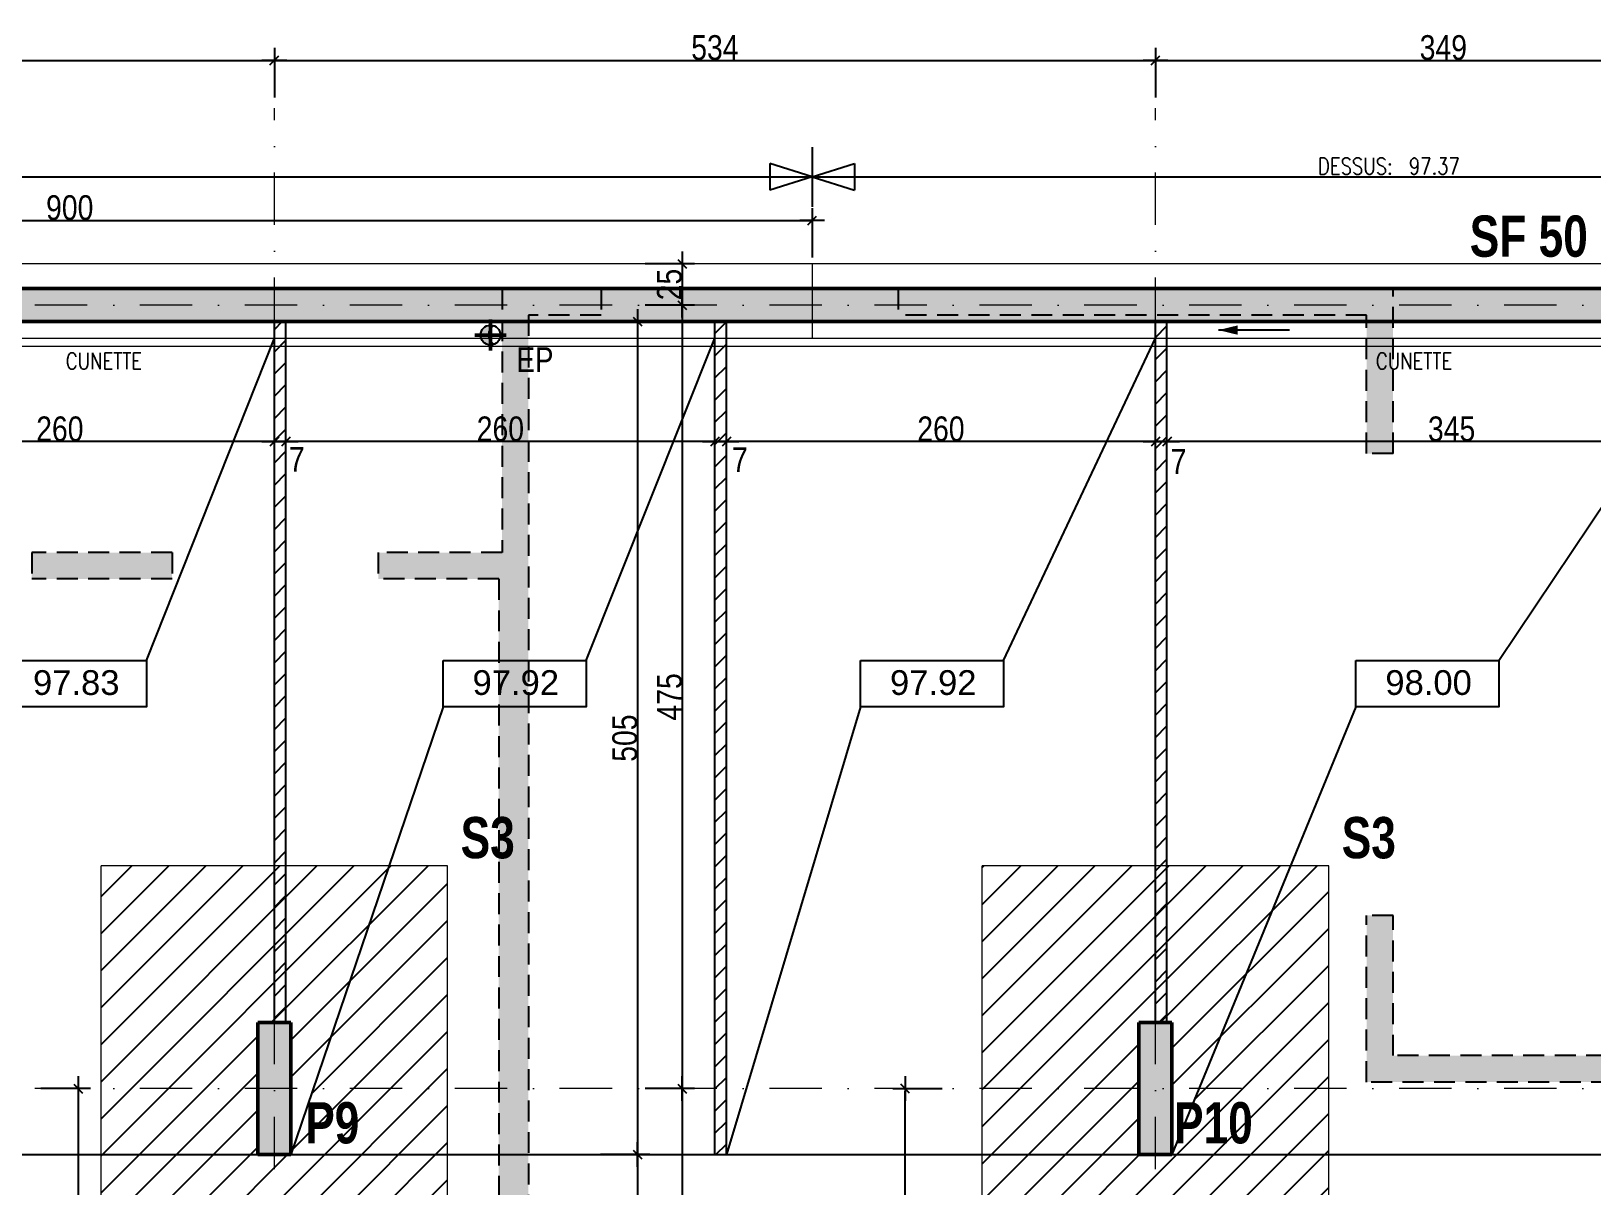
# Model space of a CAD drawing. Header units: centimetres. Extents: x 16433 to 114398, y -50094 to -12305.
# Drawn here: x 43565 to 44511, y -18127 to -17427 of the extents above; entities that cross this region are included whole.
import ezdxf
from ezdxf.enums import TextEntityAlignment as Align

# ---------------------------------------------------------------- set-up
doc = ezdxf.new("R2010")
doc.units = ezdxf.units.CM
doc.header["$LTSCALE"] = 0.5
for name, pattern in [('CACHEX2', [19.05, 12.7, -6.35]), ('TIRETPT2', [12.7, 6.35, -3.175, 0, -3.175]), ('TIRETPTX2', [50.8, 25.4, -12.7, 0, -12.7])]:
    doc.linetypes.add(name, pattern=pattern)
doc.layers.get('DEFPOINTS').update_dxf_attribs({"linetype": 'CONTINUOUS'})
for name, color, linetype in [('01_cloisons', 1, 'CONTINUOUS'), ('01_cote_gen', 4, 'CONTINUOUS'), ('01_murs_sup', 2, 'CACHEX2'), ('01_poch_murs', 253, 'CONTINUOUS'), ('01_poch_poteaux', 250, 'CONTINUOUS'), ('01_poch_Semelles', 253, 'CONTINUOUS'), ('01_resv', 32, 'CONTINUOUS'), ('01_texte', 230, 'CONTINUOUS'), ('AA_COTES', 2, 'CONTINUOUS')]:
    doc.layers.add(name, color=color, linetype=linetype)
for name, color, linetype, lineweight in [('01_murs_coup', 5, 'CONTINUOUS', 60), ('01_sem', 42, 'CONTINUOUS', 15), ('01_tram_axes', 2, 'TIRETPTX2', 9)]:
    doc.layers.add(name, color=color, linetype=linetype, lineweight=lineweight)
doc.styles.add('ARIAL', font='arial.ttf')
doc.styles.add('impact', font='impact.ttf')
doc.styles.add('MATTE_TXT', font='arial.ttf')
doc.styles.add('SIMPLEX1', font='SIMPLEX.shx', dxfattribs={"width": 0.8, "height": 10})
doc.styles.add('STYLE2', font='ARIALN.TTF')
doc.dimstyles.new('JB50', dxfattribs={"dimscale": 0.1, "dimtxt": 150, "dimasz": 15, "dimexe": 0.1, "dimexo": 0.1, "dimgap": 0.09, "dimtad": 1, "dimdec": 1, "dimdsep": 46, "dimtxsty": 'STYLE2', "dimblk1": 'BOND_G', "dimblk2": 'BOND_D', "dimsah": 1, "dimcen": 1.5, "dimdle": 0.01, "dimse1": 1, "dimse2": 1, "dimclrd": 4, "dimclre": 2, "dimclrt": 6, "dimazin": 2, "dimtfac": 2.333333, "dimtdec": 1, "dimtix": 1, "dimtmove": 2, "dimatfit": 3, "dimldrblk": 'BOND_G', "dimfxl": 1, "dimtolj": 1, "dimtzin": 0, "dimarcsym": 0})
pattern_1 = [(45, (-10233.557, 8782.937), (-6.7351921, 6.7351921), [])]

# ---------------------------------------------------------------- blocks, each defined once
blk = doc.blocks.new('BOND_G')
at = {"layer": 'AA_COTES', "color": 0}
for p, q in [((0, -5), (0, 15)), ((5, 0), (-5, 0)), ((1.77, 1.77), (-1.77, -1.77))]:
    blk.add_line(p, q, dxfattribs=at)
blk = doc.blocks.new('BOND_D')
at = {"layer": 'AA_COTES', "color": 0}
for p, q in [((5, 0), (-5, 0)), ((-1.77, -1.77), (1.77, 1.77)), ((0, 5), (0, -15))]:
    blk.add_line(p, q, dxfattribs=at)
blk = doc.blocks.new('*D80')
at = {"layer": '01_cote_gen', "color": 4, "lineweight": -2, "transparency": 16777216}
blk.add_line((43187.13, -17445.09), (43711.13, -17445.09), dxfattribs=at)
at = {"layer": 'DEFPOINTS', "color": 0, "transparency": 16777216}
for p in [(43712.63, -17445.09), (43185.63, -17465.61), (43712.63, -17475.18)]:
    blk.add_point(p, dxfattribs=at)
at = {"layer": '01_cote_gen', "color": 4, "lineweight": -2, "transparency": 16777216, "xscale": 1.5, "yscale": 1.5, "zscale": 1.5, "rotation": 180}
blk.add_blockref('BOND_G', (43185.63, -17445.09), dxfattribs=at)
at = {"layer": '01_cote_gen', "color": 4, "lineweight": -2, "transparency": 16777216, "xscale": 1.5, "yscale": 1.5, "zscale": 1.5}
blk.add_blockref('BOND_D', (43712.63, -17445.09), dxfattribs=at)
at = {"layer": '01_cote_gen', "color": 6, "transparency": 16777216, "insert": (43449.13, -17437.42), "char_height": 15, "attachment_point": 5, "style": 'STYLE2'}
blk.add_mtext('\\A1;527', dxfattribs=at)
blk = doc.blocks.new('*D81')
at = {"layer": '01_cote_gen', "color": 4, "lineweight": -2, "transparency": 16777216}
blk.add_line((43714.13, -17445.09), (44245.13, -17445.09), dxfattribs=at)
at = {"layer": 'DEFPOINTS', "color": 0, "transparency": 16777216}
for p in [(44246.63, -17445.09), (43712.63, -17475.18), (44246.63, -17475.18)]:
    blk.add_point(p, dxfattribs=at)
at = {"layer": '01_cote_gen', "color": 4, "lineweight": -2, "transparency": 16777216, "xscale": 1.5, "yscale": 1.5, "zscale": 1.5, "rotation": 180}
blk.add_blockref('BOND_G', (43712.63, -17445.09), dxfattribs=at)
at = {"layer": '01_cote_gen', "color": 4, "lineweight": -2, "transparency": 16777216, "xscale": 1.5, "yscale": 1.5, "zscale": 1.5}
blk.add_blockref('BOND_D', (44246.63, -17445.09), dxfattribs=at)
at = {"layer": '01_cote_gen', "color": 6, "transparency": 16777216, "insert": (43979.63, -17437.42), "char_height": 15, "attachment_point": 5, "style": 'STYLE2'}
blk.add_mtext('\\A1;534', dxfattribs=at)
blk = doc.blocks.new('*D82')
at = {"layer": '01_cote_gen', "color": 4, "lineweight": -2, "transparency": 16777216}
blk.add_line((44248.13, -17445.09), (44594.13, -17445.09), dxfattribs=at)
at = {"layer": 'DEFPOINTS', "color": 0, "transparency": 16777216}
for p in [(44595.63, -17445.09), (44595.63, -17447.68), (44246.63, -17475.18)]:
    blk.add_point(p, dxfattribs=at)
at = {"layer": '01_cote_gen', "color": 4, "lineweight": -2, "transparency": 16777216, "xscale": 1.5, "yscale": 1.5, "zscale": 1.5, "rotation": 180}
blk.add_blockref('BOND_G', (44246.63, -17445.09), dxfattribs=at)
at = {"layer": '01_cote_gen', "color": 4, "lineweight": -2, "transparency": 16777216, "xscale": 1.5, "yscale": 1.5, "zscale": 1.5}
blk.add_blockref('BOND_D', (44595.63, -17445.09), dxfattribs=at)
at = {"layer": '01_cote_gen', "color": 6, "transparency": 16777216, "insert": (44421.13, -17437.42), "char_height": 15, "attachment_point": 5, "style": 'STYLE2'}
blk.add_mtext('\\A1;349', dxfattribs=at)
blk = doc.blocks.new('*D84')
at = {"layer": '01_cote_gen', "color": 4, "lineweight": -2, "transparency": 16777216}
blk.add_line((42640.13, -17414.92), (44734.13, -17414.92), dxfattribs=at)
at = {"layer": 'DEFPOINTS', "color": 0, "transparency": 16777216}
for p in [(44735.63, -17414.92), (44735.63, -17437.48), (42638.63, -17452.48)]:
    blk.add_point(p, dxfattribs=at)
at = {"layer": '01_cote_gen', "color": 4, "lineweight": -2, "transparency": 16777216, "xscale": 1.5, "yscale": 1.5, "zscale": 1.5, "rotation": 180}
blk.add_blockref('BOND_G', (42638.63, -17414.92), dxfattribs=at)
at = {"layer": '01_cote_gen', "color": 4, "lineweight": -2, "transparency": 16777216, "xscale": 1.5, "yscale": 1.5, "zscale": 1.5}
blk.add_blockref('BOND_D', (44735.63, -17414.92), dxfattribs=at)
at = {"layer": '01_cote_gen', "color": 6, "transparency": 16777216, "insert": (43687.13, -17407.25), "char_height": 15, "attachment_point": 5, "style": 'STYLE2'}
blk.add_mtext('\\A1;2097', dxfattribs=at)
blk = doc.blocks.new('*D253')
at = {"layer": '01_cote_gen', "color": 4, "lineweight": -2, "transparency": 16777216}
blk.add_line((43593.67, -18069.98), (43593.67, -18676.98), dxfattribs=at)
at = {"layer": 'DEFPOINTS', "color": 0, "transparency": 16777216}
for p in [(43552.17, -18068.48), (43516.53, -18678.48), (43593.67, -18678.48)]:
    blk.add_point(p, dxfattribs=at)
at = {"layer": '01_cote_gen', "color": 4, "lineweight": -2, "transparency": 16777216, "xscale": 1.5, "yscale": 1.5, "zscale": 1.5}
for name, p, rotation in [('BOND_G', (43593.67, -18068.48), 90), ('BOND_D', (43593.67, -18678.48), 270)]:
    blk.add_blockref(name, p, dxfattribs=dict(at, rotation=rotation))
at = {"layer": '01_cote_gen', "color": 6, "transparency": 16777216, "insert": (43586, -18422.59), "char_height": 15, "attachment_point": 5, "rotation": 90, "style": 'STYLE2'}
blk.add_mtext('\\A1;610', dxfattribs=at)
blk = doc.blocks.new('*D257')
at = {"layer": '01_cote_gen', "color": 4, "lineweight": -2, "transparency": 16777216}
blk.add_line((43959.8, -18069.98), (43959.8, -18706.98), dxfattribs=at)
at = {"layer": 'DEFPOINTS', "color": 0, "transparency": 16777216}
for p in [(43980.58, -18068.48), (43937.3, -18708.48), (43959.8, -18708.48)]:
    blk.add_point(p, dxfattribs=at)
at = {"layer": '01_cote_gen', "color": 4, "lineweight": -2, "transparency": 16777216, "xscale": 1.5, "yscale": 1.5, "zscale": 1.5}
for name, p, rotation in [('BOND_G', (43959.8, -18068.48), 90), ('BOND_D', (43959.8, -18708.48), 270)]:
    blk.add_blockref(name, p, dxfattribs=dict(at, rotation=rotation))
at = {"layer": '01_cote_gen', "color": 6, "transparency": 16777216, "insert": (43952.14, -18412.45), "char_height": 15, "attachment_point": 5, "rotation": 90, "style": 'STYLE2'}
blk.add_mtext('\\A1;640', dxfattribs=at)
blk = doc.blocks.new('*D258')
at = {"layer": '01_cote_gen', "color": 4, "lineweight": -2, "transparency": 16777216}
blk.add_line((43959.8, -17569.98), (43959.8, -17591.98), dxfattribs=at)
at = {"layer": 'DEFPOINTS', "color": 0, "transparency": 16777216}
for p in [(44100.43, -17568.48), (43959.8, -17593.48), (44119.34, -17593.48)]:
    blk.add_point(p, dxfattribs=at)
at = {"layer": '01_cote_gen', "color": 4, "lineweight": -2, "transparency": 16777216, "xscale": 1.5, "yscale": 1.5, "zscale": 1.5}
for name, p, rotation in [('BOND_G', (43959.8, -17568.48), 90), ('BOND_D', (43959.8, -17593.48), 270)]:
    blk.add_blockref(name, p, dxfattribs=dict(at, rotation=rotation))
at = {"layer": '01_cote_gen', "color": 6, "transparency": 16777216, "insert": (43952.14, -17580.98), "char_height": 15, "attachment_point": 5, "rotation": 90, "style": 'STYLE2'}
blk.add_mtext('\\A1;25', dxfattribs=at)
blk = doc.blocks.new('*D259')
at = {"layer": '01_cote_gen', "color": 4, "lineweight": -2, "transparency": 16777216}
blk.add_line((43959.8, -17594.98), (43959.8, -18066.98), dxfattribs=at)
at = {"layer": 'DEFPOINTS', "color": 0, "transparency": 16777216}
for p in [(44119.34, -17593.48), (43902.32, -18068.48), (43959.8, -18068.48)]:
    blk.add_point(p, dxfattribs=at)
at = {"layer": '01_cote_gen', "color": 4, "lineweight": -2, "transparency": 16777216, "xscale": 1.5, "yscale": 1.5, "zscale": 1.5}
for name, p, rotation in [('BOND_G', (43959.8, -17593.48), 90), ('BOND_D', (43959.8, -18068.48), 270)]:
    blk.add_blockref(name, p, dxfattribs=dict(at, rotation=rotation))
at = {"layer": '01_cote_gen', "color": 6, "transparency": 16777216, "insert": (43952.17, -17830.98), "char_height": 15, "attachment_point": 5, "rotation": 90, "style": 'STYLE2'}
blk.add_mtext('\\A1;475', dxfattribs=at)
blk = doc.blocks.new('*D264')
at = {"layer": '01_cote_gen', "color": 4, "lineweight": -2, "transparency": 16777216}
blk.add_line((44094.95, -18790.98), (44094.95, -18069.98), dxfattribs=at)
at = {"layer": 'DEFPOINTS', "color": 0, "transparency": 16777216}
for p in [(44094.95, -18068.48), (44108.85, -18068.48), (44184.78, -18792.48)]:
    blk.add_point(p, dxfattribs=at)
at = {"layer": '01_cote_gen', "color": 4, "lineweight": -2, "transparency": 16777216, "xscale": 1.5, "yscale": 1.5, "zscale": 1.5}
for name, p, rotation in [('BOND_D', (44094.95, -18068.48), 90), ('BOND_G', (44094.95, -18792.48), 270)]:
    blk.add_blockref(name, p, dxfattribs=dict(at, rotation=rotation))
at = {"layer": '01_cote_gen', "color": 6, "transparency": 16777216, "insert": (44087.41, -18430.48), "char_height": 15, "attachment_point": 5, "rotation": 90, "style": 'STYLE2'}
blk.add_mtext('\\A1;724', dxfattribs=at)
blk = doc.blocks.new('*D360')
at = {"layer": '01_cote_gen', "color": 4, "lineweight": -2, "transparency": 16777216}
blk.add_line((43140.13, -17542.14), (44037.13, -17542.14), dxfattribs=at)
at = {"layer": 'DEFPOINTS', "color": 0, "transparency": 16777216}
for p in [(44038.63, -17542.14), (43138.63, -17549.64), (44038.63, -17568.48)]:
    blk.add_point(p, dxfattribs=at)
at = {"layer": '01_cote_gen', "color": 4, "lineweight": -2, "transparency": 16777216, "xscale": 1.5, "yscale": 1.5, "zscale": 1.5, "rotation": 180}
blk.add_blockref('BOND_G', (43138.63, -17542.14), dxfattribs=at)
at = {"layer": '01_cote_gen', "color": 4, "lineweight": -2, "transparency": 16777216, "xscale": 1.5, "yscale": 1.5, "zscale": 1.5}
blk.add_blockref('BOND_D', (44038.63, -17542.14), dxfattribs=at)
at = {"layer": '01_cote_gen', "color": 6, "transparency": 16777216, "insert": (43588.63, -17534.47), "char_height": 15, "attachment_point": 5, "style": 'STYLE2'}
blk.add_mtext('\\A1;900', dxfattribs=at)
blk = doc.blocks.new('*D487')
at = {"layer": '01_cote_gen', "color": 4, "lineweight": -2, "transparency": 16777216}
blk.add_line((44597.13, -17676.25), (44255.13, -17676.25), dxfattribs=at)
at = {"layer": 'DEFPOINTS', "color": 0, "transparency": 16777216}
for p in [(44598.63, -17654.28), (44253.63, -17676.25), (44253.63, -17681.78)]:
    blk.add_point(p, dxfattribs=at)
at = {"layer": '01_cote_gen', "color": 4, "lineweight": -2, "transparency": 16777216, "xscale": 1.5, "yscale": 1.5, "zscale": 1.5, "rotation": 180}
blk.add_blockref('BOND_D', (44253.63, -17676.25), dxfattribs=at)
at = {"layer": '01_cote_gen', "color": 4, "lineweight": -2, "transparency": 16777216, "xscale": 1.5, "yscale": 1.5, "zscale": 1.5}
blk.add_blockref('BOND_G', (44598.63, -17676.25), dxfattribs=at)
at = {"layer": '01_cote_gen', "color": 6, "transparency": 16777216, "insert": (44426.13, -17668.59), "char_height": 15, "attachment_point": 5, "style": 'STYLE2'}
blk.add_mtext('\\A1;345', dxfattribs=at)
blk = doc.blocks.new('*D488')
at = {"layer": '01_cote_gen', "color": 4, "lineweight": -2, "transparency": 16777216}
blk.add_line((44252.13, -17676.25), (44248.13, -17676.25), dxfattribs=at)
at = {"layer": 'DEFPOINTS', "color": 0, "transparency": 16777216}
for p in [(44246.63, -17676.25), (44253.63, -17681.78), (44246.63, -17695.45)]:
    blk.add_point(p, dxfattribs=at)
at = {"layer": '01_cote_gen', "color": 4, "lineweight": -2, "transparency": 16777216, "xscale": 1.5, "yscale": 1.5, "zscale": 1.5, "rotation": 180}
blk.add_blockref('BOND_D', (44246.63, -17676.25), dxfattribs=at)
at = {"layer": '01_cote_gen', "color": 4, "lineweight": -2, "transparency": 16777216, "xscale": 1.5, "yscale": 1.5, "zscale": 1.5}
blk.add_blockref('BOND_G', (44253.63, -17676.25), dxfattribs=at)
at = {"layer": '01_cote_gen', "color": 6, "transparency": 16777216, "insert": (44260.6, -17688.28), "char_height": 15, "attachment_point": 5, "style": 'STYLE2'}
blk.add_mtext('\\A1;7', dxfattribs=at)
blk = doc.blocks.new('*D489')
at = {"layer": '01_cote_gen', "color": 4, "lineweight": -2, "transparency": 16777216}
blk.add_line((44245.13, -17676.25), (43988.13, -17676.25), dxfattribs=at)
at = {"layer": 'DEFPOINTS', "color": 0, "transparency": 16777216}
for p in [(43986.63, -17676.25), (43986.63, -17680.92), (44246.63, -17695.45)]:
    blk.add_point(p, dxfattribs=at)
at = {"layer": '01_cote_gen', "color": 4, "lineweight": -2, "transparency": 16777216, "xscale": 1.5, "yscale": 1.5, "zscale": 1.5, "rotation": 180}
blk.add_blockref('BOND_D', (43986.63, -17676.25), dxfattribs=at)
at = {"layer": '01_cote_gen', "color": 4, "lineweight": -2, "transparency": 16777216, "xscale": 1.5, "yscale": 1.5, "zscale": 1.5}
blk.add_blockref('BOND_G', (44246.63, -17676.25), dxfattribs=at)
at = {"layer": '01_cote_gen', "color": 6, "transparency": 16777216, "insert": (44116.63, -17668.59), "char_height": 15, "attachment_point": 5, "style": 'STYLE2'}
blk.add_mtext('\\A1;260', dxfattribs=at)
blk = doc.blocks.new('*D490')
at = {"layer": '01_cote_gen', "color": 4, "lineweight": -2, "transparency": 16777216}
blk.add_line((43985.13, -17676.25), (43981.13, -17676.25), dxfattribs=at)
at = {"layer": 'DEFPOINTS', "color": 0, "transparency": 16777216}
for p in [(43979.63, -17676.25), (43986.63, -17680.92), (43979.63, -17692.89)]:
    blk.add_point(p, dxfattribs=at)
at = {"layer": '01_cote_gen', "color": 4, "lineweight": -2, "transparency": 16777216, "xscale": 1.5, "yscale": 1.5, "zscale": 1.5, "rotation": 180}
blk.add_blockref('BOND_D', (43979.63, -17676.25), dxfattribs=at)
at = {"layer": '01_cote_gen', "color": 4, "lineweight": -2, "transparency": 16777216, "xscale": 1.5, "yscale": 1.5, "zscale": 1.5}
blk.add_blockref('BOND_G', (43986.63, -17676.25), dxfattribs=at)
at = {"layer": '01_cote_gen', "color": 6, "transparency": 16777216, "insert": (43994.79, -17687.17), "char_height": 15, "attachment_point": 5, "style": 'STYLE2'}
blk.add_mtext('\\A1;7', dxfattribs=at)
blk = doc.blocks.new('*D491')
at = {"layer": '01_cote_gen', "color": 4, "lineweight": -2, "transparency": 16777216}
blk.add_line((43978.13, -17676.25), (43721.13, -17676.25), dxfattribs=at)
at = {"layer": 'DEFPOINTS', "color": 0, "transparency": 16777216}
for p in [(43719.63, -17676.25), (43719.63, -17692.89), (43979.63, -17692.89)]:
    blk.add_point(p, dxfattribs=at)
at = {"layer": '01_cote_gen', "color": 4, "lineweight": -2, "transparency": 16777216, "xscale": 1.5, "yscale": 1.5, "zscale": 1.5, "rotation": 180}
blk.add_blockref('BOND_D', (43719.63, -17676.25), dxfattribs=at)
at = {"layer": '01_cote_gen', "color": 4, "lineweight": -2, "transparency": 16777216, "xscale": 1.5, "yscale": 1.5, "zscale": 1.5}
blk.add_blockref('BOND_G', (43979.63, -17676.25), dxfattribs=at)
at = {"layer": '01_cote_gen', "color": 6, "transparency": 16777216, "insert": (43849.63, -17668.59), "char_height": 15, "attachment_point": 5, "style": 'STYLE2'}
blk.add_mtext('\\A1;260', dxfattribs=at)
blk = doc.blocks.new('*D492')
at = {"layer": '01_cote_gen', "color": 4, "lineweight": -2, "transparency": 16777216}
blk.add_line((43718.13, -17676.25), (43714.13, -17676.25), dxfattribs=at)
at = {"layer": 'DEFPOINTS', "color": 0, "transparency": 16777216}
for p in [(43712.63, -17676.25), (43719.63, -17692.89), (43712.63, -17703.3)]:
    blk.add_point(p, dxfattribs=at)
at = {"layer": '01_cote_gen', "color": 4, "lineweight": -2, "transparency": 16777216, "xscale": 1.5, "yscale": 1.5, "zscale": 1.5, "rotation": 180}
blk.add_blockref('BOND_D', (43712.63, -17676.25), dxfattribs=at)
at = {"layer": '01_cote_gen', "color": 4, "lineweight": -2, "transparency": 16777216, "xscale": 1.5, "yscale": 1.5, "zscale": 1.5}
blk.add_blockref('BOND_G', (43719.63, -17676.25), dxfattribs=at)
at = {"layer": '01_cote_gen', "color": 6, "transparency": 16777216, "insert": (43726.23, -17687.04), "char_height": 15, "attachment_point": 5, "style": 'STYLE2'}
blk.add_mtext('\\A1;7', dxfattribs=at)
blk = doc.blocks.new('*D493')
at = {"layer": '01_cote_gen', "color": 4, "lineweight": -2, "transparency": 16777216}
blk.add_line((43711.13, -17676.25), (43454.13, -17676.25), dxfattribs=at)
at = {"layer": 'DEFPOINTS', "color": 0, "transparency": 16777216}
for p in [(43452.63, -17676.25), (43452.63, -17691.75), (43712.63, -17703.3)]:
    blk.add_point(p, dxfattribs=at)
at = {"layer": '01_cote_gen', "color": 4, "lineweight": -2, "transparency": 16777216, "xscale": 1.5, "yscale": 1.5, "zscale": 1.5, "rotation": 180}
blk.add_blockref('BOND_D', (43452.63, -17676.25), dxfattribs=at)
at = {"layer": '01_cote_gen', "color": 4, "lineweight": -2, "transparency": 16777216, "xscale": 1.5, "yscale": 1.5, "zscale": 1.5}
blk.add_blockref('BOND_G', (43712.63, -17676.25), dxfattribs=at)
at = {"layer": '01_cote_gen', "color": 6, "transparency": 16777216, "insert": (43582.63, -17668.59), "char_height": 15, "attachment_point": 5, "style": 'STYLE2'}
blk.add_mtext('\\A1;260', dxfattribs=at)
blk = doc.blocks.new('*D549')
at = {"layer": '01_cote_gen', "color": 4, "lineweight": -2, "transparency": 16777216}
blk.add_line((43932.74, -18109.98), (43932.74, -18666.98), dxfattribs=at)
at = {"layer": 'DEFPOINTS', "color": 0, "transparency": 16777216}
for p in [(43904.07, -18108.48), (43925.24, -18668.48), (43932.74, -18668.48)]:
    blk.add_point(p, dxfattribs=at)
at = {"layer": '01_cote_gen', "color": 4, "lineweight": -2, "transparency": 16777216, "xscale": 1.5, "yscale": 1.5, "zscale": 1.5}
for name, p, rotation in [('BOND_G', (43932.74, -18108.48), 90), ('BOND_D', (43932.74, -18668.48), 270)]:
    blk.add_blockref(name, p, dxfattribs=dict(at, rotation=rotation))
at = {"layer": '01_cote_gen', "color": 6, "transparency": 16777216, "insert": (43925.08, -18412.46), "char_height": 15, "attachment_point": 5, "rotation": 90, "style": 'STYLE2'}
blk.add_mtext('\\A1;560', dxfattribs=at)
blk = doc.blocks.new('*D550')
at = {"layer": '01_cote_gen', "color": 4, "lineweight": -2, "transparency": 16777216}
blk.add_line((43932.74, -17604.98), (43932.74, -18106.98), dxfattribs=at)
at = {"layer": 'DEFPOINTS', "color": 0, "transparency": 16777216}
for p in [(43932.74, -17603.48), (43883.46, -18108.48), (43932.74, -18108.48)]:
    blk.add_point(p, dxfattribs=at)
at = {"layer": '01_cote_gen', "color": 4, "lineweight": -2, "transparency": 16777216, "xscale": 1.5, "yscale": 1.5, "zscale": 1.5}
for name, p, rotation in [('BOND_G', (43932.74, -17603.48), 90), ('BOND_D', (43932.74, -18108.48), 270)]:
    blk.add_blockref(name, p, dxfattribs=dict(at, rotation=rotation))
at = {"layer": '01_cote_gen', "color": 6, "transparency": 16777216, "insert": (43925.08, -17855.98), "char_height": 15, "attachment_point": 5, "rotation": 90, "style": 'STYLE2'}
blk.add_mtext('\\A1;505', dxfattribs=at)

msp = doc.modelspace()

# ---------------------------------------------------------------- hatches: boundary and pattern name
at = {"layer": '01_murs_sup'}
h = msp.add_hatch(dxfattribs=at)
h.set_pattern_fill('DASH', color=256, scale=2.5, angle=135)
h.set_pattern_definition([(135, (25186.803, -57921.042), (-11.2253202, 2e-15), [7.9375, -7.9375])])
h.paths.add_polyline_path([(43786.633, -18898.484), (43786.633, -18730.484), (43751.633, -18730.484), (43751.633, -18661.484), (43733.633, -18661.484), (43733.633, -18748.484), (43768.633, -18748.484), (43768.633, -18898.484), (43733.633, -18898.484), (43733.633, -19205.484), (43751.633, -19205.484), (43751.633, -18916.484), (44399.633, -18916.484), (44399.633, -19063.484), (44415.633, -19063.484), (44415.633, -18914.484), (44599.633, -18914.484), (44599.633, -18928.484), (44615.633, -18928.484), (44615.633, -18758.484), (44599.633, -18758.484), (44599.633, -18898.484)])
h.paths.add_polyline_path([(44399.633, -19153.484), (44399.633, -19189.484), (44415.633, -19189.484), (44415.633, -19173.484), (44415.633, -19153.484)], flags=17)
h.paths.add_polyline_path([(44540.633, -19173.484), (44540.633, -19189.484), (44599.633, -19189.484), (44599.633, -19268.484), (44615.633, -19268.484), (44615.633, -19173.484)])
h.paths.add_polyline_path([(44599.633, -18458.484), (44599.633, -18668.484), (44615.633, -18668.484), (44615.633, -18458.484)])
h.paths.add_polyline_path([(44599.633, -18308.484), (44599.633, -18368.484), (44615.633, -18368.484), (44615.633, -18308.484)])
h.paths.add_polyline_path([(44390.633, -18048.484), (44390.633, -17963.484), (44374.633, -17963.484), (44374.633, -18064.484), (44599.633, -18064.484), (44599.633, -18218.484), (44615.633, -18218.484), (44615.633, -18048.484)])
h.paths.add_polyline_path([(44207.633, -18460.484), (44207.633, -18515.484), (44227.633, -18515.484), (44227.633, -18460.484)])
h.paths.add_polyline_path([(44090.633, -17583.484), (44090.633, -17599.484), (44374.633, -17599.484), (44374.633, -17683.484), (44390.633, -17683.484), (44390.633, -17583.484)])
h.paths.add_polyline_path([(43850.633, -17583.484), (43850.633, -17743.484), (43775.633, -17743.484), (43775.633, -17759.484), (43848.633, -17759.484), (43848.633, -18516.484), (43595.633, -18516.484), (43595.633, -18554.484), (43613.633, -18554.484), (43613.633, -18534.484), (43733.633, -18534.484), (43733.633, -18558.484), (43751.633, -18558.484), (43751.633, -18534.484), (43866.633, -18534.484), (43866.633, -17599.484), (43910.633, -17599.484), (43910.633, -17583.484)])
h.paths.add_polyline_path([(43565.633, -17743.484), (43565.633, -17759.484), (43650.633, -17759.484), (43650.633, -17743.484)])
h.paths.add_polyline_path([(43175.633, -17583.484), (43175.633, -19075.465), (43191.633, -19075.465), (43191.633, -19065.484), (43373.633, -19065.484), (43613.633, -19065.484), (43613.633, -18657.484), (43595.633, -18657.484), (43595.633, -19047.484), (43191.633, -19047.484), (43191.633, -17759.484), (43285.633, -17759.484), (43285.633, -17743.484), (43191.633, -17743.484), (43191.633, -17583.484)])
at = {"layer": '01_poch_murs'}
h = msp.add_hatch(color=256, dxfattribs=at)
h.dxf.hatch_style = 1
h.paths.add_polyline_path([(42636.633, -17583.484), (41547.643, -17583.484), (41547.643, -17603.484), (42636.633, -17603.484)])
h.paths.add_polyline_path([(44605.633, -17213.484), (44725.633, -17213.484), (44725.633, -18318.484), (44615.633, -18318.484), (44615.633, -18338.484), (44745.633, -18338.484), (44745.633, -17193.484), (44585.633, -17193.484), (44585.633, -17583.484), (42638.633, -17583.484), (42638.633, -17603.484), (44605.633, -17603.484)])
h = msp.add_hatch(dxfattribs=at)
h.set_pattern_fill('ANSI31', color=256, scale=3)
h.set_pattern_definition(pattern_1)
h.paths.add_polyline_path([(43719.633, -17603.484), (43712.633, -17603.484), (43712.633, -18028.484), (43719.633, -18028.484)])
h = msp.add_hatch(dxfattribs=at)
h.set_pattern_fill('ANSI31', color=256, scale=3)
h.set_pattern_definition(pattern_1)
h.paths.add_polyline_path([(43986.633, -17603.484), (43979.633, -17603.484), (43979.633, -18108.484), (43986.633, -18108.484)])
h = msp.add_hatch(dxfattribs=at)
h.set_pattern_fill('ANSI31', color=256, scale=3)
h.set_pattern_definition(pattern_1)
h.paths.add_polyline_path([(44253.633, -17603.484), (44246.633, -17603.484), (44246.633, -18028.484), (44253.633, -18028.484)])
at = {"layer": '01_poch_poteaux'}
h = msp.add_hatch(color=256, dxfattribs=at)
h.dxf.hatch_style = 1
h.paths.add_polyline_path([(43722.633, -18028.484), (43712.633, -18028.484), (43712.633, -18068.484), (43722.633, -18068.484)])
h.paths.add_polyline_path([(43712.633, -18028.484), (43702.633, -18028.484), (43702.633, -18068.484), (43712.633, -18068.484)])
h.paths.add_polyline_path([(43712.633, -18068.484), (43702.633, -18068.484), (43702.633, -18108.484), (43712.633, -18108.484)])
h.paths.add_polyline_path([(43722.633, -18068.484), (43712.633, -18068.484), (43712.633, -18108.484), (43722.633, -18108.484)])
h = msp.add_hatch(color=256, dxfattribs=at)
h.dxf.hatch_style = 1
h.paths.add_polyline_path([(44256.633, -18028.484), (44246.633, -18028.484), (44246.633, -18068.484), (44256.633, -18068.484)])
h.paths.add_polyline_path([(44246.633, -18028.484), (44236.633, -18028.484), (44236.633, -18068.484), (44246.633, -18068.484)])
h.paths.add_polyline_path([(44246.633, -18068.484), (44236.633, -18068.484), (44236.633, -18108.484), (44246.633, -18108.484)])
h.paths.add_polyline_path([(44256.633, -18068.484), (44246.633, -18068.484), (44246.633, -18108.484), (44256.633, -18108.484)])
at = {"layer": '01_poch_Semelles', "linetype": 'CACHEX2', "ltscale": 2}
h = msp.add_hatch(dxfattribs=at)
h.set_pattern_fill('ANSI31', color=256, scale=5)
h.paths.add_polyline_path([(43712.633, -17933.484), (43607.633, -17933.484), (43607.633, -18068.484), (43702.633, -18068.484), (43702.633, -18028.484), (43712.633, -18028.484)])
h.paths.add_polyline_path([(43782.145, -17933.484), (43719.633, -17933.484), (43719.633, -18028.484), (43722.633, -18028.484), (43722.633, -18068.484), (43736.235, -18068.484)])
h.paths.add_polyline_path([(43719.633, -17933.484), (43712.633, -17933.484), (43712.633, -18028.484), (43719.633, -18028.484)])
h.paths.add_polyline_path([(43817.633, -17933.484), (43782.145, -17933.484), (43736.235, -18068.484), (43817.633, -18068.484)])
h.paths.add_polyline_path([(43817.633, -18068.484), (43736.235, -18068.484), (43722.633, -18108.484), (43817.633, -18108.484)])
h.paths.add_polyline_path([(43702.633, -18068.484), (43607.633, -18068.484), (43607.633, -18108.484), (43702.633, -18108.484)])
h.paths.add_polyline_path([(43712.633, -18108.484), (43702.633, -18108.484), (43607.633, -18108.484), (43607.633, -18203.484), (43712.633, -18203.484)])
h.paths.add_polyline_path([(43817.633, -18108.484), (43722.633, -18108.484), (43712.633, -18108.484), (43712.633, -18203.484), (43817.633, -18203.484)])
h.paths.add_polyline_path([(43724.758, -18109.515), (43770.743, -18109.515), (43770.743, -18070.556), (43724.758, -18070.556)], flags=9)
h.paths.add_polyline_path([(43667.34, -18202.14), (43704.34, -18202.14), (43704.34, -18187.14), (43667.34, -18187.14)], flags=24)
h.paths.add_polyline_path([(43611.817, -18202.14), (43664.055, -18202.14), (43664.055, -18187.14), (43611.817, -18187.14)], flags=24)
h = msp.add_hatch(dxfattribs=at)
h.set_pattern_fill('ANSI31', color=256, scale=5)
h.paths.add_polyline_path([(44246.633, -17933.484), (44141.633, -17933.484), (44141.633, -18068.484), (44236.633, -18068.484), (44236.633, -18028.484), (44246.633, -18028.484)])
h.paths.add_polyline_path([(44253.633, -17933.484), (44246.633, -17933.484), (44246.633, -18028.484), (44253.633, -18028.484)])
h.paths.add_polyline_path([(44328.532, -17933.484), (44253.633, -17933.484), (44253.633, -18028.484), (44256.633, -18028.484), (44256.633, -18068.484), (44273.067, -18068.484)])
h.paths.add_polyline_path([(44351.633, -17933.484), (44328.532, -17933.484), (44273.067, -18068.484), (44351.633, -18068.484)])
h.paths.add_polyline_path([(44351.633, -18068.484), (44273.067, -18068.484), (44256.633, -18108.484), (44351.633, -18108.484)])
h.paths.add_polyline_path([(44236.633, -18068.484), (44141.633, -18068.484), (44141.633, -18108.484), (44236.633, -18108.484)])
h.paths.add_polyline_path([(44246.633, -18108.484), (44236.633, -18108.484), (44141.633, -18108.484), (44141.633, -18203.484), (44246.633, -18203.484)])
h.paths.add_polyline_path([(44351.633, -18108.484), (44256.633, -18108.484), (44246.633, -18108.484), (44246.633, -18203.484), (44351.633, -18203.484)])
h.paths.add_polyline_path([(44252.824, -18109.496), (44310.676, -18109.496), (44310.676, -18070.56), (44252.824, -18070.56)], flags=9)
h.paths.add_polyline_path([(44201.34, -18202.14), (44238.34, -18202.14), (44238.34, -18187.14), (44201.34, -18187.14)], flags=24)
h.paths.add_polyline_path([(44145.817, -18202.14), (44198.055, -18202.14), (44198.055, -18187.14), (44145.817, -18187.14)], flags=24)
at = {"layer": '01_resv'}
h = msp.add_hatch(color=256, dxfattribs=at)
h.dxf.hatch_style = 1
h.paths.add_polyline_path([(43845.415, -17605.908, 0.0755456), (43843.633, -17605.637), (43843.633, -17607.662, -0.0929855)])
h.paths.add_polyline_path([(43843.633, -17607.662), (43843.633, -17605.637, 0.4047261), (43837.636, -17611.442), (43837.852, -17611.637), (43842.418, -17611.637, -0.1569985)])
h.paths.add_polyline_path([(43837.852, -17611.637), (43837.633, -17611.637, 0.4142136), (43843.633, -17617.637), (43843.633, -17616.84)])
h.paths.add_polyline_path([(43842.418, -17611.637), (43837.852, -17611.637), (43843.633, -17616.84), (43843.633, -17615.409, -0.1493372)], flags=17)
h.paths.add_polyline_path([(43843.633, -17615.409), (43843.633, -17616.84), (43844.455, -17617.58, 0.0501962), (43845.623, -17617.297, -0.1021907)])
h.paths.add_polyline_path([(43843.633, -17616.84), (43843.633, -17617.637, 0.0343801), (43844.455, -17617.58)])

# ---------------------------------------------------------------- linework, layer by layer
at = {"layer": '01_cloisons'}
for p, q in [((43712.633, -18028.484), (43712.633, -17603.484)), ((43712.633, -17603.484), (43719.633, -17603.484)), ((43719.633, -18028.484), (43719.633, -17603.484)), ((43979.633, -18108.484), (43979.633, -17603.484)), ((43979.633, -17603.484), (43986.633, -17603.484)), ((43986.633, -18108.484), (43986.633, -17603.484)), ((44246.633, -18028.484), (44246.633, -17603.484)), ((44246.633, -17603.484), (44253.633, -17603.484)), ((44253.633, -18028.484), (44253.633, -17603.484)), ((43712.633, -18028.484), (43719.633, -18028.484)), ((44246.633, -18028.484), (44253.633, -18028.484)), ((43979.633, -18108.484), (43986.633, -18108.484))]:
    msp.add_line(p, q, dxfattribs=at)
at = {"layer": '01_murs_coup', "linetype": 'Continuous', "lineweight": 50}
for p, q in [((42638.633, -17583.484), (44585.633, -17583.484)), ((42638.633, -17603.484), (44605.633, -17603.484)), ((43702.633, -18028.484), (43722.633, -18028.484)), ((43702.633, -18108.484), (43702.633, -18028.484)), ((43722.633, -18108.484), (43722.633, -18028.484)), ((44236.633, -18028.484), (44256.633, -18028.484)), ((44236.633, -18108.484), (44236.633, -18028.484)), ((44256.633, -18108.484), (44256.633, -18028.484)), ((43702.633, -18108.484), (43722.633, -18108.484)), ((44236.633, -18108.484), (44256.633, -18108.484))]:
    msp.add_line(p, q, dxfattribs=at)
at = {"layer": '01_murs_sup', "ltscale": 2}
for p, q in [((43910.633, -17583.484), (43850.633, -17583.484)), ((43850.633, -17583.484), (43850.633, -17743.484)), ((43910.633, -17583.484), (43910.633, -17599.484)), ((44390.633, -17583.484), (44090.633, -17583.484)), ((44090.633, -17583.484), (44090.633, -17599.484)), ((44390.633, -17683.484), (44390.633, -17583.484)), ((43910.633, -17599.484), (43866.633, -17599.484)), ((43866.633, -17599.484), (43866.633, -18534.484)), ((44374.633, -17599.484), (44090.633, -17599.484)), ((44374.633, -17683.484), (44374.633, -17599.484)), ((44390.633, -17683.484), (44374.633, -17683.484)), ((43650.633, -17743.484), (43565.633, -17743.484)), ((43565.633, -17743.484), (43565.633, -17759.484)), ((43650.633, -17743.484), (43650.633, -17759.484)), ((43850.633, -17743.484), (43775.633, -17743.484)), ((43775.633, -17743.484), (43775.633, -17759.484)), ((43650.633, -17759.484), (43565.633, -17759.484)), ((43848.633, -17759.484), (43775.633, -17759.484)), ((43848.633, -17759.484), (43848.633, -18516.484)), ((44374.633, -18064.484), (44374.633, -17963.484)), ((44390.633, -17963.484), (44374.633, -17963.484)), ((44390.633, -18048.484), (44390.633, -17963.484)), ((44615.633, -18048.484), (44390.633, -18048.484)), ((44599.633, -18064.484), (44374.633, -18064.484))]:
    msp.add_line(p, q, dxfattribs=at)
at = {"layer": '01_resv', "linetype": 'Continuous', "lineweight": 50}
for p, q in [((43843.633, -17602.203), (43843.633, -17621.071)), ((43853.066, -17611.637), (43834.199, -17611.637))]:
    msp.add_line(p, q, dxfattribs=at)
at = {"layer": '01_resv'}
msp.add_circle((43843.633, -17611.637), 6, dxfattribs=at)
msp.add_arc((43849.199, -17611.535), 6.782, 123.918116, 238.171643, dxfattribs=at)
at = {"layer": '01_sem', "linetype": 'Continuous'}
for p, q in [((44570.633, -17568.484), (40930.633, -17568.484)), ((44038.633, -17568.484), (44038.633, -17613.484)), ((44700.633, -17618.484), (41339.633, -17618.484)), ((42638.633, -17613.484), (44585.633, -17613.484)), ((43817.633, -17933.484), (43607.633, -17933.484)), ((43607.633, -18203.484), (43607.633, -17933.484)), ((43817.633, -18203.484), (43817.633, -17933.484)), ((44141.633, -18203.484), (44141.633, -17933.484)), ((44351.633, -17933.484), (44141.633, -17933.484)), ((44351.633, -18203.484), (44351.633, -17933.484))]:
    msp.add_line(p, q, dxfattribs=at)
at = {"layer": '01_texte'}
for p, q in [((44038.633, -17497.654), (44038.633, -17533.81)), ((44038.633, -17497.654), (44038.633, -17533.81)), ((43138.633, -17515.732), (44770.633, -17515.732)), ((44012.997, -17507.671), (44012.997, -17523.794)), ((44038.633, -17515.732), (44012.997, -17507.671)), ((44038.633, -17515.732), (44012.997, -17523.794)), ((44038.633, -17515.732), (44064.268, -17507.671)), ((44038.633, -17515.732), (44064.268, -17523.794)), ((44064.268, -17507.671), (44064.268, -17523.794)), ((44327.798, -17608.61), (44284.771, -17608.61)), ((43635.145, -17808.873), (43712.633, -17613.484)), ((43901.545, -17808.873), (43979.633, -17613.484)), ((44154.55, -17808.873), (44246.633, -17613.484)), ((44454.762, -17808.873), (44585.633, -17613.484)), ((43814.968, -17836.969), (43722.633, -18108.484)), ((44067.972, -17836.969), (43986.633, -18108.484)), ((44368.185, -17836.969), (44256.633, -18108.484)), ((43195.633, -18108.484), (43702.633, -18108.484)), ((43722.633, -18108.484), (44236.633, -18108.484)), ((44256.633, -18108.484), (44585.633, -18108.484))]:
    msp.add_line(p, q, dxfattribs=at)
for points in [[(43548.568, -17808.873), (43635.145, -17808.873), (43635.145, -17836.969), (43548.568, -17836.969)], [(43814.968, -17808.873), (43901.545, -17808.873), (43901.545, -17836.969), (43814.968, -17836.969)], [(44067.972, -17808.873), (44154.55, -17808.873), (44154.55, -17836.969), (44067.972, -17836.969)], [(44368.185, -17808.873), (44454.762, -17808.873), (44454.762, -17836.969), (44368.185, -17836.969)]]:
    msp.add_lwpolyline(points, close=True, dxfattribs=at)
for points in [[(44284.771, -17608.61), (44296.554, -17605.752), (44296.554, -17608.61)], [(44284.771, -17608.61), (44296.554, -17611.469), (44296.554, -17608.61)]]:
    msp.add_solid(points, dxfattribs=at)
at = {"layer": '01_tram_axes', "linetype": 'TIRETPT2', "ltscale": 10}
for p, q in [((43712.633, -18308.067), (43712.633, -17474.125)), ((44246.633, -18308.067), (44246.633, -17474.125)), ((44934.884, -17593.484), (40841.472, -17593.484)), ((44934.884, -18068.484), (41633.02, -18068.484))]:
    msp.add_line(p, q, dxfattribs=at)

# ---------------------------------------------------------------- texts
at = {"layer": '01_texte', "width": 0.8}
for s, height, style, p in [('DESSUS:', 10, 'SIMPLEX1', (44367.804, -17517.243)), ('97.37', 10, 'SIMPLEX1', (44415.708, -17517.243)), ('EP', 15, 'MATTE_TXT', (43870.612, -17638.521)), ('CUNETTE', 10, 'SIMPLEX1', (43609.354, -17635.405)), ('CUNETTE', 10, 'SIMPLEX1', (44403.383, -17635.405))]:
    msp.add_text(s, height=height, dxfattribs=dict(at, style=style)).set_placement(p, align=Align.BOTTOM_CENTER)
at = {"layer": '01_texte', "style": 'impact'}
for s, p in [('SF 50', (44472.917, -17571.65)), ('S3', (43841.96, -17936.313)), ('S3', (44375.96, -17936.313)), ('P9', (43747.75, -18109.199)), ('P10', (44281.75, -18109.199))]:
    msp.add_text(s, height=25, dxfattribs=at).set_placement(p, align=Align.BOTTOM_CENTER)
at = {"layer": '01_texte', "char_height": 15, "width": 90.385, "attachment_point": 5, "style": 'ARIAL'}
for s, insert in [('97.83', (43592.579, -17822.41)), ('97.92', (43858.978, -17822.41)), ('97.92', (44111.983, -17822.41)), ('98.00', (44412.196, -17822.41))]:
    msp.add_mtext(s, dxfattribs=dict(at, insert=insert))

# ---------------------------------------------------------------- dimensions: what is measured, and where the dimension line sits
at = {"layer": '01_cote_gen'}
for base, p1, p2, picture, middle in [((44735.633, -17414.916), (42638.633, -17452.481), (44735.633, -17437.481), '*D84', (43687.133, -17407.249)), ((43712.633, -17445.09), (43185.633, -17465.61), (43712.633, -17475.185), '*D80', (43449.133, -17437.422)), ((44246.633, -17445.09), (43712.633, -17475.185), (44246.633, -17475.185), '*D81', (43979.633, -17437.422)), ((44595.633, -17445.09), (44246.633, -17475.185), (44595.633, -17447.682), '*D82', (44421.133, -17437.422)), ((44038.633, -17542.14), (43138.633, -17549.64), (44038.633, -17568.484), '*D360', (43588.633, -17534.473)), ((43452.633, -17676.255), (43712.633, -17703.302), (43452.633, -17691.746), '*D493', (43582.633, -17668.587)), ((43719.633, -17676.255), (43979.633, -17692.885), (43719.633, -17692.885), '*D491', (43849.633, -17668.587)), ((43986.633, -17676.255), (44246.633, -17695.449), (43986.633, -17680.921), '*D489', (44116.633, -17668.587)), ((44253.633, -17676.255), (44598.633, -17654.277), (44253.633, -17681.776), '*D487', (44426.133, -17668.587))]:
    dim = msp.add_linear_dim(base=base, p1=p1, p2=p2, dimstyle='JB50', dxfattribs=at)
    dim.commit()
    dim.dimension.update_dxf_attribs({"geometry": picture, "text_midpoint": middle})
for base, p1, p2, picture, middle in [((43959.804, -17593.484), (44100.429, -17568.484), (44119.34, -17593.484), '*D258', (43952.137, -17580.984)), ((43959.804, -18068.484), (44119.34, -17593.484), (43902.32, -18068.484), '*D259', (43952.167, -17830.984)), ((43932.743, -18108.484), (43932.743, -17603.484), (43883.458, -18108.484), '*D550', (43925.075, -17855.984)), ((44094.953, -18068.484), (44184.778, -18792.484), (44108.849, -18068.484), '*D264', (44087.413, -18430.484))]:
    dim = msp.add_linear_dim(base=base, p1=p1, p2=p2, angle=90, dimstyle='JB50', dxfattribs=at)
    dim.commit()
    dim.dimension.update_dxf_attribs({"geometry": picture, "text_midpoint": middle})
for base, p1, p2, picture, middle in [((43712.633, -17676.255), (43719.633, -17692.885), (43712.633, -17703.302), '*D492', (43726.229, -17687.041)), ((43979.633, -17676.255), (43986.633, -17680.921), (43979.633, -17692.885), '*D490', (43994.792, -17687.168)), ((44246.633, -17676.255), (44253.633, -17681.776), (44246.633, -17695.449), '*D488', (44260.603, -17688.279))]:
    dim = msp.add_linear_dim(base=base, p1=p1, p2=p2, dimstyle='JB50', dxfattribs=at)
    dim.commit()
    dim.dimension.update_dxf_attribs({"geometry": picture, "text_midpoint": middle, "dimtype": 160})
for base, p1, p2, picture, middle in [((43593.667, -18678.484), (43552.167, -18068.484), (43516.531, -18678.484), '*D253', (43585.999, -18422.588)), ((43959.804, -18708.484), (43980.583, -18068.484), (43937.304, -18708.484), '*D257', (43952.137, -18412.448)), ((43932.743, -18668.484), (43904.074, -18108.484), (43925.243, -18668.484), '*D549', (43925.075, -18412.461))]:
    dim = msp.add_linear_dim(base=base, p1=p1, p2=p2, angle=90, dimstyle='JB50', dxfattribs=at)
    dim.commit()
    dim.dimension.update_dxf_attribs({"geometry": picture, "text_midpoint": middle, "dimtype": 160})

doc.saveas('drawing.dxf')
